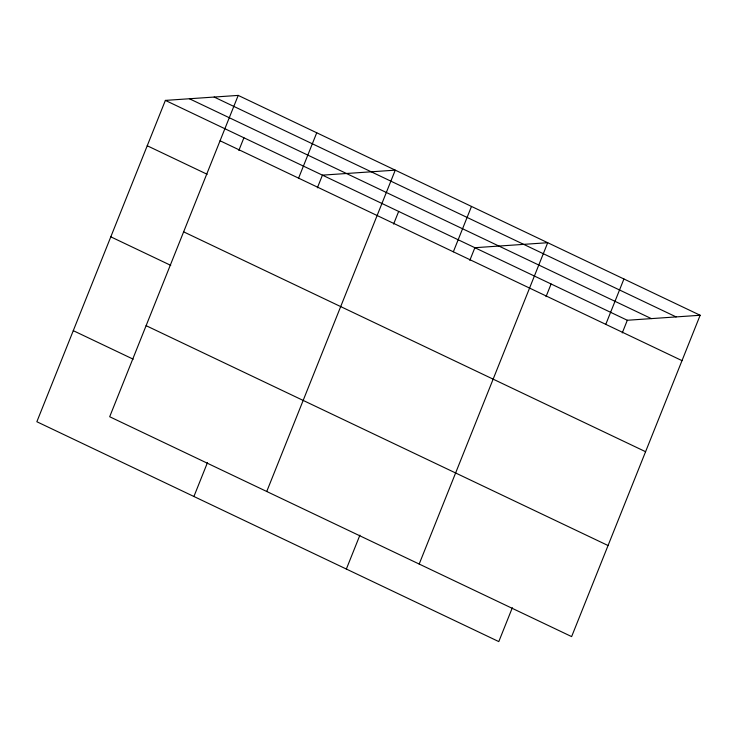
<?xml version="1.0" encoding="UTF-8"?>
<svg xmlns="http://www.w3.org/2000/svg" width="737" height="737" viewBox="0 0 737 737"><rect width="100%" height="100%" fill="white"/><g stroke="black" fill="none" stroke-linecap="round" stroke-linejoin="round"><path stroke-width="1.11" d="M238.208 95.405L109.684 416.737L571.626 636.602L700.15 315.261L238.208 95.405L165.374 100.398L36.85 421.739L498.792 641.595L512.344 607.712M238.843 150.44L243.91 137.773M298.596 178.142L316.735 132.78M193.914 496.489L207.465 462.606M317.371 187.815L322.438 175.148L395.262 170.155L266.739 491.496M393.595 224.094L398.662 211.427M453.347 251.796L471.487 206.434M346.353 569.047L359.905 535.154M469.819 260.364L474.877 247.706L547.711 242.713L419.187 564.045M546.034 296.642L551.101 283.985M605.786 324.354L623.926 278.982M622.258 332.921L627.316 320.263L700.15 315.261M214.172 97.054L676.115 316.91M189.409 98.749L651.351 318.614M165.374 100.398L627.316 320.263M220.059 140.767L682.001 360.633M147.234 145.76L207.161 174.291M183.633 231.842L645.575 451.698M110.808 236.835L170.735 265.357M146.11 325.671L608.053 545.527M73.276 330.664L133.204 359.186"/></g></svg>
